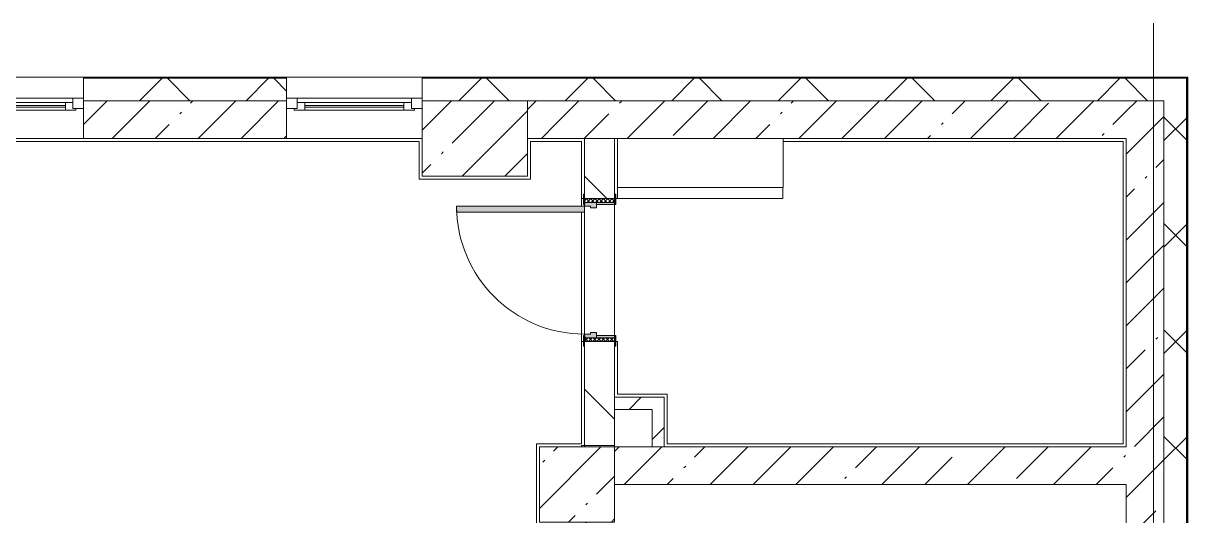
# Model space of a CAD drawing. Header units: millimetres. Extents: x 35355 to 234366, y -8553 to 29000.
# Drawn here: x 224857 to 232594, y 18643 to 21915 of the extents above; entities that cross this region are included whole.
import ezdxf

# ---------------------------------------------------------------- set-up
doc = ezdxf.new("R2010")
doc.units = ezdxf.units.MM
for name, color, linetype, lineweight, true_color in [('A-DOOR-3', 7, 'Continuous', 5, 0xaaaaaa), ('A-DOOR-4', 7, 'Continuous', 5, 0xe2e2e2), ('A-DOOR-FRAM-4', 7, 'Continuous', 5, 0xe2e2e2), ('A-DOOR-FRAM-5', 7, 'Continuous', 5, 0xaaaaaa), ('A-FLOR-2', 7, 'Continuous', 5, 0xaaaaaa)]:
    doc.layers.add(name, color=color, linetype=linetype, lineweight=lineweight, true_color=true_color)
for name, color, linetype, lineweight in [('A-GLAZ-2', 7, 'Continuous', 5), ('A-WALL', 7, 'Continuous', 9), ('A-WALL-2', 7, 'Continuous', 5), ('I-WALL-3', 7, 'Continuous', 5), ('S-COLS-1', 7, 'Continuous', 5), ('Оси', 7, 'Continuous', 9)]:
    doc.layers.add(name, color=color, linetype=linetype, lineweight=lineweight)
pattern_1 = [(45, (107356.5, 0), (-285.1231, 285.1231), []), (45, (107641.6, 0), (-285.1231, 285.1231), [504.031, -100.806, 16.764, -84.042])]
pattern_2 = [(45, (107356.5, 0), (-353.5534, 353.5534), []), (135, (107356.5, 0), (-353.5534, -353.5534), [])]
pattern_3 = [(45, (107356.5, 0), (-176.7767, 176.7767), [])]

# ---------------------------------------------------------------- blocks, each defined once
blk = doc.blocks.new('120_Окно_СКБ_1Ст - 120_Окно_СКБ_1Ст 900х2500_h_ с форточкой-22876038-3_6_2_птичка')
at = {"layer": 'A-GLAZ-2'}
for p, q in [((-450, -127), (-450, -57)), ((-450, -57), (-380, -57)), ((450, -57), (-450, -57)), ((-380, -57), (-380, -127)), ((380, -127), (380, -57)), ((380, -57), (450, -57)), ((450, -57), (450, -127)), ((-380, -127), (-450, -127)), ((-450, -127), (-400, -127)), ((-380, -127), (-400, -127)), ((-400, -127), (-400, -137)), ((-400, -137), (400, -137)), ((400, -137), (-400, -137)), ((380, -87), (-380, -87)), ((-380, -87), (-380, -127)), ((-330, -137), (-330, -87)), ((-330, -107), (330, -107)), ((330, -117), (-330, -117)), ((330, -137), (330, -87)), ((380, -127), (380, -87)), ((450, -127), (380, -127)), ((400, -127), (380, -127)), ((400, -127), (450, -127)), ((400, -137), (400, -127))]:
    blk.add_line(p, q, dxfattribs=at)
blk = doc.blocks.new('110_Дверь_СКБ_1Ст_Внутренняя1 - Д-8 950x2100h_охрана-V115-3_6_2_птичка')
at = {"layer": 'A-DOOR-3'}
h = blk.add_hatch(dxfattribs=at)
h.set_pattern_fill('FP_101', color=256, style=0, pattern_type=2)
h.set_pattern_definition([(135, (1826.41, 164.685), (-14.14214, -14.14214), []), (225, (1826.41, 164.685), (14.14214, -14.14214), [])])
h.paths.add_polyline_path([(462.5, -100), (487.5, -100), (487.5, 100), (462.5, 100)])
at = {"layer": 'A-DOOR-4'}
h = blk.add_hatch(color=256, dxfattribs=at)
h.paths.add_polyline_path([(-437.5, 100), (-437.5, 20), (-402.5, 20), (-402.5, 60), (-412.5, 60), (-412.5, 100)])
h.paths.add_polyline_path([(427.5, 60), (427.5, 20), (462.5, 20), (462.5, 100), (437.5, 100), (437.5, 60)])
at = {"layer": 'A-DOOR-FRAM-4'}
for points in [[(397.5, 100), (437.5, 100), (437.5, 950), (397.5, 950), (397.5, 142.7)], [(-492.5, 100), (-422.5, 100), (-422.5, 108), (-492.5, 108)], [(447.5, 100), (517.5, 100), (517.5, 108), (447.5, 108)], [(-437.5, -100), (-422.5, -100), (-422.5, 20), (-437.5, 20)], [(447.5, -100), (462.5, -100), (462.5, 20), (447.5, 20)], [(-492.5, -108), (-422.5, -108), (-422.5, -100), (-492.5, -100)], [(447.5, -108), (517.5, -108), (517.5, -100), (447.5, -100)]]:
    blk.add_hatch(color=256, dxfattribs=at).paths.add_polyline_path(points)
at = {"layer": 'A-DOOR-FRAM-5'}
h = blk.add_hatch(dxfattribs=at)
h.set_pattern_fill('FP_102', color=256, style=0, pattern_type=2)
h.set_pattern_definition([(45, (-296.384, 164.685), (-14.1421, 14.1421), []), (135, (-296.384, 164.685), (-14.1421, -14.1421), [])])
h.paths.add_polyline_path([(-462.5, -100), (-437.5, -100), (-437.5, 100), (-462.5, 100)])
at = {"layer": 'A-DOOR-3'}
for p, q in [((437.5, 950), (397.5, 950)), ((397.5, 950), (397.5, 100)), ((437.5, 100), (437.5, 950)), ((397.5, 100), (437.5, 100))]:
    blk.add_line(p, q, dxfattribs=at)
blk.add_arc((437.5, 100), 850, 90, 180, dxfattribs=at)
at = {"layer": 'A-DOOR-FRAM-5'}
for p, q in [((-422.5, 108), (-492.5, 108)), ((-492.5, 108), (-492.5, 100)), ((-492.5, 100), (-422.5, 100)), ((-437.5, 100), (-462.5, 100)), ((-462.5, 100), (-462.5, -100)), ((-412.5, 100), (-437.5, 100)), ((-437.5, 100), (-437.5, 20)), ((-437.5, -100), (-437.5, 100)), ((-422.5, 100), (-437.5, 100)), ((-437.5, 100), (-437.5, 99)), ((-437.5, 99), (-422.5, 99)), ((-422.5, 100), (-422.5, 108)), ((-422.5, 99), (-422.5, 100)), ((-412.5, 60), (-412.5, 100)), ((437.5, 100), (437.5, 60)), ((462.5, 100), (437.5, 100)), ((517.5, 108), (447.5, 108)), ((447.5, 108), (447.5, 100)), ((462.5, 100), (447.5, 100)), ((447.5, 100), (447.5, 99)), ((447.5, 100), (517.5, 100)), ((447.5, 99), (462.5, 99)), ((462.5, 20), (462.5, 100)), ((487.5, 100), (462.5, 100)), ((462.5, 100), (462.5, -100)), ((462.5, 99), (462.5, 100)), ((487.5, -100), (487.5, 100)), ((517.5, 100), (517.5, 108)), ((-437.5, 20), (-402.5, 20)), ((-422.5, 20), (-437.5, 20)), ((-437.5, 20), (-437.5, -100)), ((-422.5, -100), (-422.5, 20)), ((-402.5, 60), (-412.5, 60)), ((-402.5, 20), (-402.5, 60)), ((437.5, 60), (427.5, 60)), ((427.5, 60), (427.5, 20)), ((427.5, 20), (462.5, 20)), ((462.5, 20), (447.5, 20)), ((447.5, 20), (447.5, -100)), ((462.5, -100), (462.5, 20)), ((-422.5, -100), (-492.5, -100)), ((-492.5, -100), (-492.5, -108)), ((-492.5, -108), (-422.5, -108)), ((-462.5, -100), (-437.5, -100)), ((-437.5, -100), (-422.5, -100)), ((-422.5, -108), (-422.5, -100)), ((447.5, -100), (462.5, -100)), ((517.5, -100), (447.5, -100)), ((447.5, -100), (447.5, -108)), ((447.5, -108), (517.5, -108)), ((462.5, -100), (487.5, -100)), ((517.5, -108), (517.5, -100))]:
    blk.add_line(p, q, dxfattribs=at)
blk = doc.blocks.new('120_Окно_СКБ_1Ст - 120_Окно_СКБ_1Ст 900х2500_h_ с форточкой-V104-3_6_2_птичка')
at = {"layer": 'A-GLAZ-2'}
for p, q in [((-450, -127), (-450, -57)), ((-450, -57), (-380, -57)), ((450, -57), (-450, -57)), ((-380, -57), (-380, -127)), ((380, -127), (380, -57)), ((380, -57), (450, -57)), ((450, -57), (450, -127)), ((-380, -127), (-450, -127)), ((-450, -127), (-400, -127)), ((-380, -127), (-400, -127)), ((-400, -127), (-400, -137)), ((-400, -137), (400, -137)), ((400, -137), (-400, -137)), ((380, -87), (-380, -87)), ((-380, -87), (-380, -127)), ((-330, -137), (-330, -87)), ((-330, -107), (330, -107)), ((330, -117), (-330, -117)), ((330, -137), (330, -87)), ((380, -127), (380, -87)), ((450, -127), (380, -127)), ((400, -127), (380, -127)), ((400, -127), (449.8, -127)), ((400, -137), (400, -127))]:
    blk.add_line(p, q, dxfattribs=at)
blk = doc.blocks.new('BSC_Колонна _Прямоугольная - 700х500-23282984-3_6_2_птичка')
at = {"layer": 'S-COLS-1'}
h = blk.add_hatch(dxfattribs=at)
h.set_pattern_fill('FP_140', color=256, style=0, pattern_type=2)
h.set_pattern_definition([(45, (-120500, -21150), (-285.1231, 285.1231), []), (45, (-120214.88, -21150), (-285.1231, 285.1231), [504.031, -100.806, 16.764, -84.042])])
h.paths.add_polyline_path([(-350, -250), (350, -250), (350, 250), (-350, 250)])
for p, q in [((350, 250), (-350, 250)), ((-350, 250), (-350, -250)), ((350, -250), (350, 250)), ((-350, -250), (350, -250))]:
    blk.add_line(p, q, dxfattribs=at)
blk = doc.blocks.new('BSC_Колонна _Прямоугольная - 500х500-V180-3_6_2_птичка')
at = {"layer": 'S-COLS-1'}
h = blk.add_hatch(dxfattribs=at)
h.set_pattern_fill('FP_169', color=256, style=0, pattern_type=2)
h.set_pattern_definition([(45, (-121180, -18850), (-285.1231, 285.1231), []), (45, (-120894.88, -18850), (-285.1231, 285.1231), [504.031, -100.806, 16.764, -84.042])])
h.paths.add_polyline_path([(250, -250), (250, 250), (-250, 250), (-250, -250)])
for p, q in [((250, 250), (-250, 250)), ((-250, 250), (-250, -250)), ((250, -250), (250, 250)), ((-250, -250), (250, -250))]:
    blk.add_line(p, q, dxfattribs=at)
blk = doc.blocks.new('Зашивка приборов отопления43 - Зашивка приборов отопления-33398518-3_6_2_птичка')
at = {"layer": 'A-WALL-2'}
for p, q in [((121290.8, 18994.6), (121290.8, 18669.6)), ((122390.8, 18669.6), (122390.8, 18994.6)), ((121290.8, 18669.6), (122390.8, 18669.6)), ((122389.3, 18669.6), (121290.8, 18669.6)), ((121290.8, 18669.6), (121290.8, 18594.6)), ((122389.3, 18594.6), (122389.3, 18669.6)), ((121290.8, 18594.6), (122389.3, 18594.6))]:
    blk.add_line(p, q, dxfattribs=at)

msp = doc.modelspace()

# ---------------------------------------------------------------- hatches: boundary and pattern name
at = {"layer": 'A-WALL-2'}
h = msp.add_hatch(dxfattribs=at)
h.set_pattern_fill('FP_99', color=256, style=0, pattern_type=2)
h.set_pattern_definition(pattern_2)
h.paths.add_polyline_path([(232586.5, 21400), (232586.5, 21550), (227506.7, 21550), (227506.7, 21400), (232436.5, 21400)])
h.paths.add_polyline_path([(218606.5, 21400), (218606.5, 21550), (217306.9, 21550), (217306.9, 21400), (218406.5, 21400)])
h.paths.add_polyline_path([(220906.5, 21400), (222056.9, 21400), (222056.9, 21550), (220906.5, 21550)])
h.paths.add_polyline_path([(223486.9, 21400), (224356.9, 21400), (224356.9, 21550), (223486.9, 21550)])
h.paths.add_polyline_path([(226606.7, 21400), (226606.7, 21550), (225256.9, 21550), (225256.9, 21400), (225747.2, 21400)])
h.paths.add_polyline_path([(213628.9, 21400), (214206.9, 21400), (214206.9, 21550), (212906.7, 21550), (212906.7, 21400), (213406.5, 21400)])
h.paths.add_polyline_path([(200666.5, 21400), (200666.5, 21550), (200646.5, 21550), (200646.5, 21400)])
h.paths.add_polyline_path([(207103.6, 21400), (208506.5, 21400), (208506.5, 21550), (203966.5, 21550), (203966.5, 21400), (205239.2, 21400)])
h.paths.add_polyline_path([(210806.5, 21400), (212006.7, 21400), (212006.7, 21550), (210806.5, 21550)])
h.paths.add_polyline_path([(215106.9, 21400), (216406.9, 21400), (216406.9, 21550), (215106.9, 21550)])
h = msp.add_hatch(dxfattribs=at)
h.set_pattern_fill('FP_99', color=256, style=0, pattern_type=2)
h.set_pattern_definition(pattern_2)
h.paths.add_polyline_path([(232436.5, -250), (232586.5, -250), (232586.5, 7700), (232436.5, 7700), (232436.5, -100)])
h.paths.add_polyline_path([(232586.5, 8900), (232586.5, 10820), (232436.5, 10820), (232436.5, 8900)])
h.paths.add_polyline_path([(232586.5, 13120), (232586.5, 21400), (232436.5, 21400), (232436.5, 13120)])
at = {"layer": 'I-WALL-3'}
h = msp.add_hatch(dxfattribs=at)
h.set_pattern_fill('FP_95', color=256, style=0, pattern_type=2)
h.set_pattern_definition(pattern_1)
h.paths.add_polyline_path([(228396.5, 21150), (228396.5, 21400), (228206.5, 21400), (228206.5, 21150)])
h.paths.add_polyline_path([(220906.5, 21150), (222056.9, 21150), (222056.9, 21400), (220906.5, 21400)])
h.paths.add_polyline_path([(218606.5, 21150), (218606.5, 21400), (218406.5, 21400), (218406.5, 21150)])
h.paths.add_polyline_path([(215106.9, 21150), (216406.9, 21150), (216406.9, 21400), (215106.9, 21400)])
h.paths.add_polyline_path([(225747.2, 21150), (226606.7, 21150), (226606.7, 21400), (225256.9, 21400), (225256.9, 21150)])
h.paths.add_polyline_path([(217706.5, 21150), (217706.5, 21400), (217306.9, 21400), (217306.9, 21150)])
h.paths.add_polyline_path([(224356.9, 21150), (224356.9, 21400), (223486.9, 21400), (223486.9, 21150), (223882.9, 21150)])
h.paths.add_polyline_path([(213628.9, 21150), (214206.9, 21150), (214206.9, 21400), (213406.5, 21400), (213406.5, 21150)])
h.paths.add_polyline_path([(210806.5, 21150), (212006.7, 21150), (212006.7, 21400), (210806.5, 21400)])
h.paths.add_polyline_path([(208506.5, 21150), (208506.5, 21400), (208156.5, 21400), (208156.5, 21150)])
h = msp.add_hatch(dxfattribs=at)
h.set_pattern_fill('FP_95', color=256, style=0, pattern_type=2)
h.set_pattern_definition(pattern_1)
h.paths.add_polyline_path([(228543.8, 21150), (232186.5, 21150), (232186.5, 21400), (228396.5, 21400), (228396.5, 21150)])
h = msp.add_hatch(dxfattribs=at)
h.set_pattern_fill('FP_95', color=256, style=0, pattern_type=2)
h.set_pattern_definition(pattern_1)
h.paths.add_polyline_path([(232186.5, 10600), (232436.5, 10600), (232436.5, 10820), (232186.5, 10820), (232186.5, 10643.5)])
h.paths.add_polyline_path([(232436.5, 13120), (232436.5, 21400), (232186.5, 21400), (232186.5, 13120)])
h = msp.add_hatch(dxfattribs=at)
h.set_pattern_fill('FP_98', color=256, style=0, pattern_type=2)
h.set_pattern_definition([(135, (107356.5, 0), (-353.5534, -353.5534), [])])
h.paths.add_polyline_path([(228786.5, 19100), (228786.5, 19800), (228586.5, 19800), (228586.5, 19100)])
h.paths.add_polyline_path([(228786.5, 20750), (228786.5, 21150), (228586.5, 21150), (228586.5, 20750)])
h = msp.add_hatch(dxfattribs=at)
h.set_pattern_fill('FP_100', color=256, style=0, pattern_type=2)
h.set_pattern_definition(pattern_3)
h.paths.add_polyline_path([(229036.5, 19350), (229116.5, 19350), (229116.5, 19430), (228786.5, 19430), (228786.5, 19350)])
h = msp.add_hatch(dxfattribs=at)
h.set_pattern_fill('FP_100', color=256, style=0, pattern_type=2)
h.set_pattern_definition(pattern_3)
h.paths.add_polyline_path([(229116.5, 19100), (229116.5, 19350), (229036.5, 19350), (229036.5, 19100)])
h = msp.add_hatch(dxfattribs=at)
h.set_pattern_fill('FP_95', color=256, style=0, pattern_type=2)
h.set_pattern_definition(pattern_1)
h.paths.add_polyline_path([(228566.5, 10380), (228786.5, 10380), (228786.5, 10825), (228566.5, 10825), (228566.5, 10400)])
h.paths.add_polyline_path([(228786.5, 12225), (228786.5, 13400), (228566.5, 13400), (228566.5, 12225), (228736.5, 12225)])
h.paths.add_polyline_path([(228566.5, 13900), (228786.5, 13900), (228786.5, 18600), (228566.5, 18600), (228566.5, 14692.8)])
h.paths.add_polyline_path([(228786.1, 19100), (228786.5, 19100), (228786.5, 19110), (228566.5, 19110), (228566.5, 19100)])
h = msp.add_hatch(dxfattribs=at)
h.set_pattern_fill('FP_95', color=256, style=0, pattern_type=2)
h.set_pattern_definition(pattern_1)
h.paths.add_polyline_path([(232186.5, 18850), (232186.5, 19100), (228786.5, 19100), (228786.5, 18850), (231340.3, 18850)])

# ---------------------------------------------------------------- linework, layer by layer
at = {"layer": 'A-FLOR-2'}
for p, q in [((227486.7, 21130), (223476.9, 21130)), ((227486.7, 20880), (227486.7, 21130)), ((228566.5, 21130), (228226.5, 21130)), ((228226.5, 21130), (228226.5, 20880)), ((228566.5, 21130), (228566.5, 20700)), ((232166.5, 21130), (229906.5, 21130)), ((232166.5, 19120), (232166.5, 21130)), ((228226.5, 20880), (227486.7, 20880)), ((228578.5, 20750), (228566.5, 20750)), ((228806.5, 20750), (228794.5, 20750)), ((228566.5, 20660), (228566.5, 19120)), ((228566.5, 19800), (228578.5, 19800)), ((228794.5, 19800), (228806.5, 19800)), ((228806.5, 19800), (228806.5, 19450)), ((228806.5, 19450), (229136.5, 19450)), ((229136.5, 19450), (229136.5, 19120)), ((228266.5, 18580), (228266.5, 19120)), ((228266.5, 19120), (228566.5, 19120)), ((229136.5, 19120), (232166.5, 19120))]:
    msp.add_line(p, q, dxfattribs=at)
at = {"layer": 'A-WALL'}
for p, q in [((226606.7, 21553), (225256.9, 21553)), ((226606.7, 21550), (225256.9, 21550)), ((232589.5, 21553), (227506.7, 21553)), ((232586.5, 21550), (227506.7, 21550)), ((232586.5, 13120), (232586.5, 21550)), ((232589.5, 13120), (232589.5, 21553)), ((226606.7, 21400), (225256.9, 21400)), ((228206.5, 21400), (232186.5, 21400)), ((232436.5, 21400), (232436.5, 13120)), ((232436.5, 13120), (232436.5, 21400)), ((228786.5, 21150), (228586.5, 21150)), ((228786.5, 19430), (228786.5, 19350)), ((229036.5, 19100), (229116.5, 19100))]:
    msp.add_line(p, q, dxfattribs=at)
at = {"layer": 'A-WALL-2'}
for p, q in [((232594.5, 21558), (224356.9, 21558)), ((225256.9, 21558), (225256.9, 21400)), ((226606.7, 21400), (226606.7, 21558)), ((227506.7, 21558), (227506.7, 21400)), ((232594.5, 7700), (232594.5, 21558)), ((232436.5, 21400), (232436.5, 21400))]:
    msp.add_line(p, q, dxfattribs=at)
at = {"layer": 'I-WALL-3'}
for p, q in [((225256.9, 21400), (225256.9, 21150)), ((226606.7, 21150), (226606.7, 21400)), ((232436.5, 21400), (232186.5, 21400)), ((223456.9, 21150), (227506.5, 21150)), ((228206.5, 21150), (228586.5, 21150)), ((228586.5, 21150), (228586.5, 20780)), ((228786.5, 20780), (228786.5, 21150)), ((228786.5, 21150), (232186.5, 21150)), ((232186.5, 21150), (232186.5, 19100)), ((228586.5, 19850), (228586.5, 20660)), ((228786.5, 20710), (228786.5, 19840)), ((228586.5, 19770), (228586.5, 19100)), ((228786.5, 19430), (228786.5, 19770)), ((229116.5, 19430), (228786.5, 19430)), ((229116.5, 19100), (229116.5, 19430)), ((228786.5, 19350), (229036.5, 19350)), ((228786.5, 19100), (228786.5, 19350)), ((229036.5, 19350), (229036.5, 19100)), ((228566.5, 19110), (228566.5, 19100)), ((228786.5, 19110), (228566.5, 19110)), ((229036.5, 19100), (228786.5, 19100)), ((232186.5, 19100), (229116.5, 19100)), ((228786.5, 18850), (232186.5, 18850)), ((232186.5, 18850), (232186.5, 10600))]:
    msp.add_line(p, q, dxfattribs=at)
at = {"layer": 'Оси'}
msp.add_line((232366.5, 10029.8), (232366.5, 21915.1), dxfattribs=at)

# ---------------------------------------------------------------- block references
at = {"layer": 'A-DOOR-3', "rotation": 89.99999999999987}
msp.add_blockref('110_Дверь_СКБ_1Ст_Внутренняя1 - Д-8 950x2100h_охрана-V115-3_6_2_птичка', (228686.5, 20262.5), dxfattribs=at)
at = {"layer": 'A-GLAZ-2'}
for name, p in [('120_Окно_СКБ_1Ст - 120_Окно_СКБ_1Ст 900х2500_h_ с форточкой-22876038-3_6_2_птичка', (224806.9, 21475)), ('120_Окно_СКБ_1Ст - 120_Окно_СКБ_1Ст 900х2500_h_ с форточкой-V104-3_6_2_птичка', (227056.7, 21475))]:
    msp.add_blockref(name, p, dxfattribs=at)
at = {"layer": 'A-WALL-2'}
msp.add_blockref('Зашивка приборов отопления43 - Зашивка приборов отопления-33398518-3_6_2_птичка', (107515.7, 2155.4), dxfattribs=at)
at = {"layer": 'S-COLS-1'}
for name, p in [('BSC_Колонна _Прямоугольная - 700х500-23282984-3_6_2_птичка', (227856.5, 21150)), ('BSC_Колонна _Прямоугольная - 500х500-V180-3_6_2_птичка', (228536.5, 18850))]:
    msp.add_blockref(name, p, dxfattribs=at)

doc.saveas('drawing.dxf')
